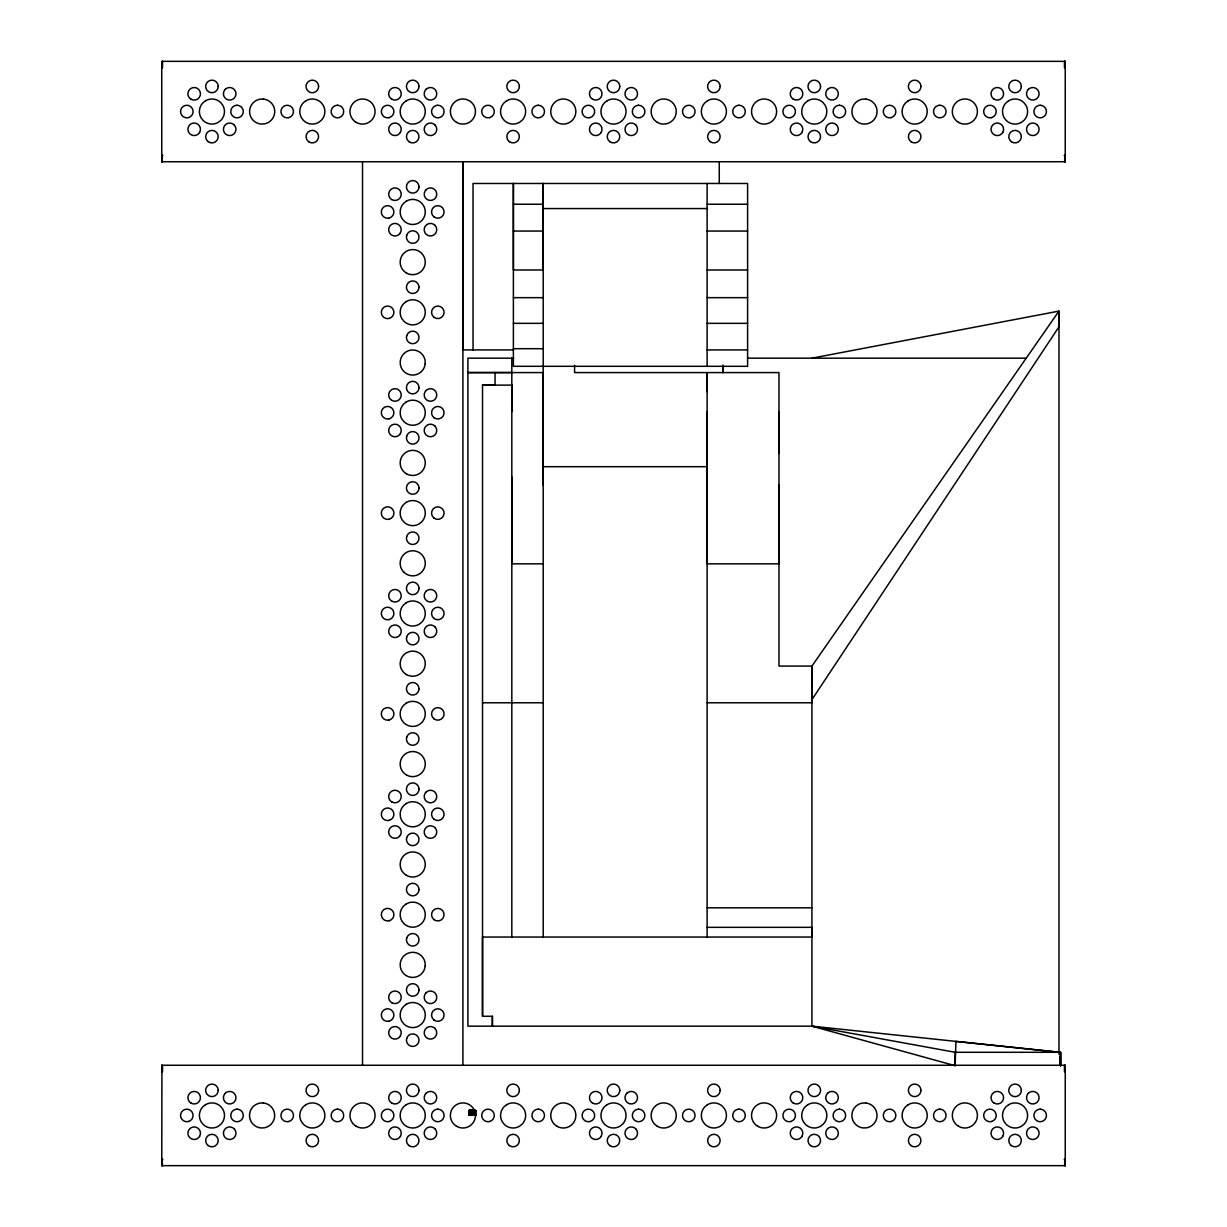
<?xml version="1.0" encoding="UTF-8"?>
<svg xmlns="http://www.w3.org/2000/svg" width="1227" height="1227" viewBox="0 0 1227 1227"><rect width="100%" height="100%" fill="white"/><g stroke="black" fill="none" stroke-linecap="round" stroke-linejoin="round"><path stroke-width="1.5" d="M492.395 1016.278L492.395 1026.155L492.395 1016.278L482.518 1016.278L482.518 937.045L811.921 937.045L811.921 927.336L707.12 927.336M511.828 384.665L511.828 563.837L543.208 563.837M543.193 485.079L543.208 372.579L467.901 372.579L511.828 372.548M707.12 411.705L707.12 563.837L778.976 563.837L778.976 485.094M707.12 373.146L707.12 391.612M778.976 453.423L778.976 411.705M1059.561 1057.321L1060.542 1065.696L1060.511 1052.291L955.971 1041.401L955.127 1065.696L811.921 1026.155L467.901 1026.155L467.901 358.161L513.607 358.161M1058.978 1054.192L1058.978 311.106L811.921 358.177M811.921 699.651L1058.978 326.796L1058.978 311.106L811.921 666.077L811.921 702.78L707.12 702.78M469.512 1112.751L475.785 1113.533L469.128 1113.901L475.785 1114.116L469.128 1114.545L475.785 1114.607L469.512 1114.99L469.512 1110.389L475.785 1110.818L469.128 1111.248L475.785 1111.386L469.512 1112.015L471.076 1112.751M469.128 1110.757L475.785 1110.512L469.128 1110.236L469.128 1115.297L475.785 1114.975L469.128 1114.806L475.785 1114.607L469.512 1114.653L475.785 1114.177L469.128 1113.533M474.22 1110.604L469.512 1110.849L475.785 1111.325L469.512 1111.371L471.076 1111.969L471.076 1113.533L469.512 1114.131L475.785 1114.177L469.128 1114.346L475.785 1114.116M475.785 1115.036L469.128 1115.021L475.785 1115.098L471.076 1114.729M469.128 1110.328L474.128 1110.266M469.512 1111.371L475.785 1111.723M475.785 1110.818L469.512 1110.849L474.22 1110.849M161.734 67.623L162.547 67.623L162.547 61.35M1065.251 67.623L1064.453 67.623L1064.453 61.35M161.734 155.461L162.762 155.461M1064.238 155.461L1065.235 155.461M161.688 161.734L1065.312 161.734M513.392 204.234L543.208 204.234M707.12 204.234L747.611 204.234M543.208 208.559L707.12 208.559M513.392 231.059L543.208 231.059M707.12 231.059L747.611 231.059M707.12 269.986L747.611 269.986M513.392 297.655L543.208 297.655M707.12 297.655L747.611 297.655M513.392 323.345L543.208 323.345M707.12 323.345L747.611 323.345M513.392 348.698L543.208 348.698M513.392 349.925L463.192 349.925L463.192 161.734M707.12 349.925L747.611 349.925M747.458 358.177L1026.232 358.177M511.828 385.109L482.518 385.125L495.064 385.109L495.064 372.563M543.193 466.689L707.12 466.689M482.518 702.78L543.208 702.78M707.12 907.811L811.921 907.811M574.573 365.37L574.573 372.579L778.976 372.579L778.976 666.077L811.921 666.077L811.921 1026.155L955.143 1052.291L1060.527 1052.291L1060.527 1065.696L1060.527 1052.291M161.734 1065.266L1065.251 1065.266L1065.251 1165.65M161.734 1071.539L162.547 1071.539L162.547 1065.266M1065.251 1071.539L1064.453 1071.539L1064.453 1065.266M469.128 1110.481L475.785 1110.45M469.128 1111.156L475.785 1111.156M469.128 1112.183L475.785 1112.183M469.128 1112.751L475.785 1112.751M469.128 1113.15L471.076 1113.15M469.128 1113.318L475.785 1113.272M469.512 1113.763L475.785 1113.763M469.128 1113.855L475.785 1113.855M469.512 1114.591L475.785 1114.591M469.128 1114.806L475.785 1114.868M161.734 1159.377L162.762 1159.377M1064.238 1159.377L1065.235 1159.377M161.688 1165.65L1065.312 1165.65M469.128 1112.352L471.076 1112.352L469.512 1112.015M811.921 1026.155L1057.107 1052.091M1065.235 161.734L1065.251 61.35L161.734 61.35L161.765 161.734M1065.067 61.35L1065.067 67.623M1065.021 155.461L1065.021 161.734M1065.067 1065.266L1065.067 1071.539M1065.021 1159.377L1065.021 1165.65M1064.806 61.35L1064.806 67.623M1064.699 155.461L1064.699 161.734M1064.806 1065.266L1064.806 1071.539M1064.699 1159.377L1064.699 1165.65M955.127 1052.291L955.127 1065.696M719.267 161.734L719.267 183.467M707.12 183.467L707.12 366.306M707.12 372.579L707.12 937.045M543.208 937.045L543.208 183.467L543.208 269.986L513.392 269.986L513.392 183.467L513.392 366.306L747.611 366.306L747.611 183.467L473.039 183.467L473.039 349.925M511.812 358.161L511.828 411.705M511.828 477.058L511.828 937.045M482.518 384.772L482.518 1016.278M462.916 161.688L462.916 1065.312M362.517 161.734L362.517 1065.266M162.317 155.461L162.317 161.734M162.317 1159.377L162.317 1165.65M162.194 61.35L162.194 67.623M161.979 155.461L161.979 161.734M162.194 1065.266L162.194 1071.539M161.979 1159.377L161.979 1165.65M161.933 1065.266L161.765 1165.65M722.81 365.37L722.81 372.579L722.81 365.37M218.207 86.442L217.992 88.068A6.273 6.273 0 0 1 205.875 88.068L205.661 86.442A6.273 6.273 0 0 1 211.934 80.169A6.273 6.273 0 0 1 218.207 86.442M318.606 86.442L318.391 88.068A6.273 6.273 0 0 1 306.259 88.068L306.044 86.442A6.273 6.273 0 0 1 312.318 80.169A6.273 6.273 0 0 1 318.606 86.442M218.207 1090.358L217.992 1091.984A6.273 6.273 0 0 1 205.875 1091.984L205.661 1090.358A6.273 6.273 0 0 1 211.934 1084.085A6.273 6.273 0 0 1 218.207 1090.358M418.99 86.442L418.775 88.068A6.273 6.273 0 0 1 406.658 88.068L406.444 86.442A6.273 6.273 0 0 1 412.717 80.169A6.273 6.273 0 0 1 418.99 86.442M406.658 235.415L406.444 237.041A6.273 6.273 0 0 0 412.717 243.314A6.273 6.273 0 0 0 418.99 237.041L418.775 235.415A6.273 6.273 0 0 0 406.658 235.415M418.99 186.841L418.775 188.467A6.273 6.273 0 0 1 406.658 188.467L406.444 186.841A6.273 6.273 0 0 1 412.717 180.568A6.273 6.273 0 0 1 418.99 186.841M406.658 335.799L406.444 337.425A6.273 6.273 0 0 0 412.717 343.698A6.273 6.273 0 0 0 418.99 337.425L418.775 335.799A6.273 6.273 0 0 0 406.658 335.799M418.99 287.225L418.775 288.851A6.273 6.273 0 0 1 406.658 288.851L406.444 287.225A6.273 6.273 0 0 1 412.717 280.952A6.273 6.273 0 0 1 418.99 287.225M318.606 1090.358L318.391 1091.984A6.273 6.273 0 0 1 306.259 1091.984L306.044 1090.358A6.273 6.273 0 0 1 312.318 1084.085A6.273 6.273 0 0 1 318.606 1090.358M406.658 436.198L406.444 437.809A6.273 6.273 0 0 0 412.717 444.097A6.273 6.273 0 0 0 418.99 437.809L418.775 436.198A6.273 6.273 0 0 0 406.658 436.198M418.99 387.625L418.775 389.25A6.273 6.273 0 0 1 406.658 389.25L406.444 387.625A6.273 6.273 0 0 1 412.717 381.352A6.273 6.273 0 0 1 418.99 387.625M406.658 536.582L406.444 538.208A6.273 6.273 0 0 0 412.717 544.481A6.273 6.273 0 0 0 418.99 538.208L418.775 536.582A6.273 6.273 0 0 0 406.658 536.582M418.99 488.009L418.775 489.634A6.273 6.273 0 0 1 406.658 489.634L406.444 488.009A6.273 6.273 0 0 1 412.717 481.736A6.273 6.273 0 0 1 418.99 488.009M406.658 636.966L406.444 638.592A6.273 6.273 0 0 0 412.717 644.865A6.273 6.273 0 0 0 418.99 638.592L418.775 636.966A6.273 6.273 0 0 0 406.658 636.966M418.99 588.408L418.775 590.034A6.273 6.273 0 0 1 406.658 590.034L406.444 588.408A6.273 6.273 0 0 1 412.717 582.135A6.273 6.273 0 0 1 418.99 588.408M406.658 737.366L406.444 738.991A6.273 6.273 0 0 0 412.717 745.264A6.273 6.273 0 0 0 418.99 738.991L418.775 737.366A6.273 6.273 0 0 0 406.658 737.366M418.99 688.792L418.775 690.418A6.273 6.273 0 0 1 406.658 690.418L406.444 688.792A6.273 6.273 0 0 1 412.717 682.519A6.273 6.273 0 0 1 418.99 688.792M406.658 837.75L406.444 839.375A6.273 6.273 0 0 0 412.717 845.648A6.273 6.273 0 0 0 418.99 839.375L418.775 837.75A6.273 6.273 0 0 0 406.658 837.75M418.99 789.191L418.775 790.802A6.273 6.273 0 0 1 406.658 790.802L406.444 789.191A6.273 6.273 0 0 1 412.717 782.903A6.273 6.273 0 0 1 418.99 789.191M406.658 938.149L406.444 939.775A6.273 6.273 0 0 0 412.717 946.048A6.273 6.273 0 0 0 418.99 939.775L418.775 938.149A6.273 6.273 0 0 0 406.658 938.149M519.374 86.442L519.159 88.068A6.273 6.273 0 0 1 507.042 88.068L506.828 86.442A6.273 6.273 0 0 1 513.101 80.169A6.273 6.273 0 0 1 519.374 86.442M418.99 889.575L418.775 891.201A6.273 6.273 0 0 1 406.658 891.201L406.444 889.575A6.273 6.273 0 0 1 412.717 883.302A6.273 6.273 0 0 1 418.99 889.575M406.658 1038.533L406.444 1040.159A6.273 6.273 0 0 0 412.717 1046.432A6.273 6.273 0 0 0 418.99 1040.159L418.775 1038.533A6.273 6.273 0 0 0 406.658 1038.533M418.99 989.959L418.775 991.585A6.273 6.273 0 0 1 406.658 991.585L406.444 989.959A6.273 6.273 0 0 1 412.717 983.686A6.273 6.273 0 0 1 418.99 989.959M418.99 1090.358L418.775 1091.984A6.273 6.273 0 0 1 406.658 1091.984L406.444 1090.358A6.273 6.273 0 0 1 412.717 1084.085A6.273 6.273 0 0 1 418.99 1090.358M619.773 86.442L619.558 88.068A6.273 6.273 0 0 1 607.442 88.068L607.227 86.442A6.273 6.273 0 0 1 613.5 80.169A6.273 6.273 0 0 1 619.773 86.442M519.374 1090.358L519.159 1091.984A6.273 6.273 0 0 1 507.042 1091.984L506.828 1090.358A6.273 6.273 0 0 1 513.101 1084.085A6.273 6.273 0 0 1 519.374 1090.358M720.157 86.442L719.942 88.068A6.273 6.273 0 0 1 707.826 88.068L707.611 86.442A6.273 6.273 0 0 1 713.884 80.169A6.273 6.273 0 0 1 720.157 86.442M619.773 1090.358L619.558 1091.984A6.273 6.273 0 0 1 607.442 1091.984L607.227 1090.358A6.273 6.273 0 0 1 613.5 1084.085A6.273 6.273 0 0 1 619.773 1090.358M820.556 86.442L820.342 88.068A6.273 6.273 0 0 1 808.225 88.068L808.01 86.442A6.273 6.273 0 0 1 814.283 80.169A6.273 6.273 0 0 1 820.556 86.442M720.157 1090.358L719.942 1091.984A6.273 6.273 0 0 1 707.826 1091.984L707.611 1090.358A6.273 6.273 0 0 1 713.884 1084.085A6.273 6.273 0 0 1 720.157 1090.358M920.94 86.442L920.725 88.068A6.273 6.273 0 0 1 908.609 88.068L908.394 86.442A6.273 6.273 0 0 1 914.667 80.169A6.273 6.273 0 0 1 920.94 86.442M820.556 1090.358L820.342 1091.984A6.273 6.273 0 0 1 808.225 1091.984L808.01 1090.358A6.273 6.273 0 0 1 814.283 1084.085A6.273 6.273 0 0 1 820.556 1090.358M1021.339 86.442L1021.125 88.068A6.273 6.273 0 0 1 1008.993 88.068L1008.793 86.442A6.273 6.273 0 0 1 1015.066 80.169A6.273 6.273 0 0 1 1021.339 86.442M920.94 1090.358L920.725 1091.984A6.273 6.273 0 0 1 908.609 1091.984L908.394 1090.358A6.273 6.273 0 0 1 914.667 1084.085A6.273 6.273 0 0 1 920.94 1090.358M1021.339 1090.358L1021.125 1091.984A6.273 6.273 0 0 1 1008.993 1091.984L1008.793 1090.358A6.273 6.273 0 0 1 1015.066 1084.085A6.273 6.273 0 0 1 1021.339 1090.358M225.247 89.356L224.25 90.66A6.273 6.273 0 0 0 232.823 99.234L234.112 98.237A6.273 6.273 0 0 0 234.112 89.356A6.273 6.273 0 0 0 225.247 89.356M199.618 132.424L198.621 133.728A6.273 6.273 0 0 1 189.756 133.728A6.273 6.273 0 0 1 189.756 124.863L191.044 123.866A6.273 6.273 0 0 1 199.618 132.424M426.03 89.356L425.033 90.66A6.273 6.273 0 0 0 433.606 99.234L434.895 98.237A6.273 6.273 0 0 0 434.895 89.356A6.273 6.273 0 0 0 426.03 89.356M400.401 132.424L399.404 133.728A6.273 6.273 0 0 1 390.539 133.728A6.273 6.273 0 0 1 390.539 124.863L391.827 123.866A6.273 6.273 0 0 1 400.401 132.424M426.03 189.756L425.033 191.059A6.273 6.273 0 0 0 433.606 199.618L434.895 198.621A6.273 6.273 0 0 0 434.895 189.756A6.273 6.273 0 0 0 426.03 189.756M400.401 232.823L399.404 234.127A6.273 6.273 0 0 1 390.539 234.127A6.273 6.273 0 0 1 390.539 225.247L391.827 224.25A6.273 6.273 0 0 1 400.401 232.823M626.813 89.356L625.816 90.66A6.273 6.273 0 0 0 634.374 99.234L635.678 98.237A6.273 6.273 0 0 0 635.678 89.356A6.273 6.273 0 0 0 626.813 89.356M601.184 132.424L600.187 133.728A6.273 6.273 0 0 1 591.307 133.728A6.273 6.273 0 0 1 591.307 124.863L592.61 123.866A6.273 6.273 0 0 1 601.184 132.424M426.03 390.539L425.033 391.827A6.273 6.273 0 0 0 433.606 400.401L434.895 399.404A6.273 6.273 0 0 0 434.895 390.539A6.273 6.273 0 0 0 426.03 390.539M400.401 433.606L399.404 434.895A6.273 6.273 0 0 1 390.539 434.895A6.273 6.273 0 0 1 390.539 426.03L391.827 425.033A6.273 6.273 0 0 1 400.401 433.606M426.03 591.322L425.033 592.61A6.273 6.273 0 0 0 433.606 601.184L434.895 600.187A6.273 6.273 0 0 0 434.895 591.322A6.273 6.273 0 0 0 426.03 591.322M400.401 634.39L399.404 635.678A6.273 6.273 0 0 1 390.539 635.678A6.273 6.273 0 0 1 390.539 626.813L391.827 625.816A6.273 6.273 0 0 1 400.401 634.39M827.596 89.356L826.584 90.66A6.273 6.273 0 0 0 835.158 99.234L836.461 98.237A6.273 6.273 0 0 0 836.461 89.356A6.273 6.273 0 0 0 827.596 89.356M801.967 132.424L800.97 133.728A6.273 6.273 0 0 1 792.09 133.728A6.273 6.273 0 0 1 792.09 124.863L793.394 123.866A6.273 6.273 0 0 1 801.967 132.424M426.03 792.105L425.033 793.394A6.273 6.273 0 0 0 433.606 801.967L434.895 800.97A6.273 6.273 0 0 0 434.895 792.105A6.273 6.273 0 0 0 426.03 792.105M400.401 835.173L399.404 836.461A6.273 6.273 0 0 1 390.539 836.461A6.273 6.273 0 0 1 390.539 827.596L391.827 826.599A6.273 6.273 0 0 1 400.401 835.173M225.247 1093.272L224.25 1094.576A6.273 6.273 0 0 0 232.823 1103.134L234.112 1102.137A6.273 6.273 0 0 0 234.112 1093.272A6.273 6.273 0 0 0 225.247 1093.272M199.618 1136.34L198.621 1137.644A6.273 6.273 0 0 1 189.756 1137.644A6.273 6.273 0 0 1 189.756 1128.763L191.044 1127.766A6.273 6.273 0 0 1 199.618 1136.34M1028.364 89.356L1027.367 90.66A6.273 6.273 0 0 0 1035.941 99.234L1037.244 98.237A6.273 6.273 0 0 0 1037.244 89.356A6.273 6.273 0 0 0 1028.364 89.356M1002.75 132.424L1001.753 133.728A6.273 6.273 0 0 1 992.873 133.728A6.273 6.273 0 0 1 992.873 124.863L994.177 123.866A6.273 6.273 0 0 1 1002.75 132.424M426.03 992.873L425.033 994.177A6.273 6.273 0 0 0 433.606 1002.75L434.895 1001.753A6.273 6.273 0 0 0 434.895 992.873A6.273 6.273 0 0 0 426.03 992.873M400.401 1035.941L399.404 1037.244A6.273 6.273 0 0 1 390.539 1037.244A6.273 6.273 0 0 1 390.539 1028.379L391.827 1027.382A6.273 6.273 0 0 1 400.401 1035.941M426.03 1093.272L425.033 1094.576A6.273 6.273 0 0 0 433.606 1103.134L434.895 1102.137A6.273 6.273 0 0 0 434.895 1093.272A6.273 6.273 0 0 0 426.03 1093.272M400.401 1136.34L399.404 1137.644A6.273 6.273 0 0 1 390.539 1137.644A6.273 6.273 0 0 1 390.539 1128.763L391.827 1127.766A6.273 6.273 0 0 1 400.401 1136.34M626.813 1093.272L625.816 1094.576A6.273 6.273 0 0 0 634.374 1103.134L635.678 1102.137A6.273 6.273 0 0 0 635.678 1093.272A6.273 6.273 0 0 0 626.813 1093.272M601.184 1136.34L600.187 1137.644A6.273 6.273 0 0 1 591.307 1137.644A6.273 6.273 0 0 1 591.307 1128.763L592.61 1127.766A6.273 6.273 0 0 1 601.184 1136.34M827.596 1093.272L826.584 1094.576A6.273 6.273 0 0 0 835.158 1103.134L836.461 1102.137A6.273 6.273 0 0 0 836.461 1093.272A6.273 6.273 0 0 0 827.596 1093.272M801.967 1136.34L800.97 1137.644A6.273 6.273 0 0 1 792.09 1137.644A6.273 6.273 0 0 1 792.09 1128.763L793.394 1127.766A6.273 6.273 0 0 1 801.967 1136.34M1028.364 1093.272L1027.367 1094.576A6.273 6.273 0 0 0 1035.941 1103.134L1037.244 1102.137A6.273 6.273 0 0 0 1037.244 1093.272A6.273 6.273 0 0 0 1028.364 1093.272M1002.75 1136.34L1001.753 1137.644A6.273 6.273 0 0 1 992.873 1137.644A6.273 6.273 0 0 1 992.873 1128.763L994.177 1127.766A6.273 6.273 0 0 1 1002.75 1136.34M205.507 100.767L202.93 102.792A12.546 12.546 0 0 0 201.151 117.976L203.191 120.537A12.546 12.546 0 0 0 218.36 122.317L220.937 120.292A12.546 12.546 0 0 0 222.716 105.123L220.676 102.547A12.546 12.546 0 0 0 205.507 100.767M305.891 100.767L303.33 102.792A12.546 12.546 0 0 0 301.551 117.976L303.575 120.537A12.546 12.546 0 0 0 318.759 122.317L321.321 120.292A12.546 12.546 0 0 0 323.1 105.123L321.075 102.547A12.546 12.546 0 0 0 305.891 100.767M406.29 100.767L403.714 102.792A12.546 12.546 0 0 0 401.935 117.976L403.974 120.537A12.546 12.546 0 0 0 419.143 122.317L421.72 120.292A12.546 12.546 0 0 0 423.499 105.123L421.459 102.547A12.546 12.546 0 0 0 406.29 100.767M506.674 100.767L504.113 102.792A12.546 12.546 0 0 0 502.334 117.976L504.358 120.537A12.546 12.546 0 0 0 519.527 122.317L522.104 120.292A12.546 12.546 0 0 0 523.883 105.123L521.858 102.547A12.546 12.546 0 0 0 506.674 100.767M406.29 201.167L403.714 203.191A12.546 12.546 0 0 0 401.935 218.36L403.974 220.937A12.546 12.546 0 0 0 419.143 222.716L421.72 220.676A12.546 12.546 0 0 0 423.499 205.507L421.459 202.93A12.546 12.546 0 0 0 406.29 201.167M607.074 100.767L604.497 102.792A12.546 12.546 0 0 0 602.718 117.976L604.758 120.537A12.546 12.546 0 0 0 619.926 122.317L622.503 120.292A12.546 12.546 0 0 0 624.267 105.123L622.242 102.547A12.546 12.546 0 0 0 607.074 100.767M406.29 301.551L403.714 303.575A12.546 12.546 0 0 0 401.935 318.759L403.974 321.321A12.546 12.546 0 0 0 419.143 323.1L421.72 321.075A12.546 12.546 0 0 0 423.499 305.906L421.459 303.33A12.546 12.546 0 0 0 406.29 301.551M707.458 100.767L704.896 102.792A12.546 12.546 0 0 0 703.117 117.976L705.142 120.537A12.546 12.546 0 0 0 720.31 122.317L722.887 120.292A12.546 12.546 0 0 0 724.666 105.123L722.626 102.547A12.546 12.546 0 0 0 707.458 100.767M406.29 401.935L403.714 403.974A12.546 12.546 0 0 0 401.935 419.143L403.974 421.72A12.546 12.546 0 0 0 419.143 423.499L421.72 421.459A12.546 12.546 0 0 0 423.499 406.29L421.459 403.714A12.546 12.546 0 0 0 406.29 401.935M807.857 100.767L805.28 102.792A12.546 12.546 0 0 0 803.501 117.976L805.526 120.537A12.546 12.546 0 0 0 820.71 122.317L823.271 120.292A12.546 12.546 0 0 0 825.05 105.123L823.026 102.547A12.546 12.546 0 0 0 807.857 100.767M908.241 100.767L905.664 102.792A12.546 12.546 0 0 0 903.885 117.976L905.925 120.537A12.546 12.546 0 0 0 921.094 122.317L923.67 120.292A12.546 12.546 0 0 0 925.449 105.123L923.41 102.547A12.546 12.546 0 0 0 908.241 100.767M406.29 502.334L403.714 504.358A12.546 12.546 0 0 0 401.935 519.542L403.974 522.104A12.546 12.546 0 0 0 419.143 523.883L421.72 521.858A12.546 12.546 0 0 0 423.499 506.674L421.459 504.113A12.546 12.546 0 0 0 406.29 502.334M1008.625 100.767L1006.063 102.792A12.546 12.546 0 0 0 1004.284 117.976L1006.309 120.537A12.546 12.546 0 0 0 1021.493 122.317L1024.054 120.292A12.546 12.546 0 0 0 1025.833 105.123L1023.809 102.547A12.546 12.546 0 0 0 1008.625 100.767M406.29 602.718L403.714 604.758A12.546 12.546 0 0 0 401.935 619.926L403.974 622.503A12.546 12.546 0 0 0 419.143 624.282L421.72 622.242A12.546 12.546 0 0 0 423.499 607.074L421.459 604.497A12.546 12.546 0 0 0 406.29 602.718M406.29 703.117L403.714 705.142A12.546 12.546 0 0 0 401.935 720.326L403.974 722.887A12.546 12.546 0 0 0 419.143 724.666L421.72 722.642A12.546 12.546 0 0 0 423.499 707.458L421.459 704.896A12.546 12.546 0 0 0 406.29 703.117M406.29 803.501L403.714 805.541A12.546 12.546 0 0 0 401.935 820.71L403.974 823.286A12.546 12.546 0 0 0 419.143 825.065L421.72 823.026A12.546 12.546 0 0 0 423.499 807.857L421.459 805.28A12.546 12.546 0 0 0 406.29 803.501M406.29 903.9L403.714 905.925A12.546 12.546 0 0 0 401.935 921.094L403.974 923.67A12.546 12.546 0 0 0 419.143 925.449L421.72 923.425A12.546 12.546 0 0 0 423.499 908.241L421.459 905.679A12.546 12.546 0 0 0 406.29 903.9M205.507 1104.683L202.93 1106.708A12.546 12.546 0 0 0 201.151 1121.877L203.191 1124.453A12.546 12.546 0 0 0 218.36 1126.233L220.937 1124.208A12.546 12.546 0 0 0 222.716 1109.024L220.676 1106.463A12.546 12.546 0 0 0 205.507 1104.683M406.29 1004.284L403.714 1006.324A12.546 12.546 0 0 0 401.935 1021.493L403.974 1024.07A12.546 12.546 0 0 0 419.143 1025.833L421.72 1023.809A12.546 12.546 0 0 0 423.499 1008.64L421.459 1006.063A12.546 12.546 0 0 0 406.29 1004.284M305.891 1104.683L303.33 1106.708A12.546 12.546 0 0 0 301.551 1121.877L303.575 1124.453A12.546 12.546 0 0 0 318.759 1126.233L321.321 1124.208A12.546 12.546 0 0 0 323.1 1109.024L321.075 1106.463A12.546 12.546 0 0 0 305.891 1104.683M406.29 1104.683L403.714 1106.708A12.546 12.546 0 0 0 401.935 1121.877L403.974 1124.453A12.546 12.546 0 0 0 419.143 1126.233L421.72 1124.208A12.546 12.546 0 0 0 423.499 1109.024L421.459 1106.463A12.546 12.546 0 0 0 406.29 1104.683M506.674 1104.683L504.113 1106.708A12.546 12.546 0 0 0 502.334 1121.877L504.358 1124.453A12.546 12.546 0 0 0 519.527 1126.233L522.104 1124.208A12.546 12.546 0 0 0 523.883 1109.024L521.858 1106.463A12.546 12.546 0 0 0 506.674 1104.683M607.074 1104.683L604.497 1106.708A12.546 12.546 0 0 0 602.718 1121.877L604.758 1124.453A12.546 12.546 0 0 0 619.926 1126.233L622.503 1124.208A12.546 12.546 0 0 0 624.267 1109.024L622.242 1106.463A12.546 12.546 0 0 0 607.074 1104.683M707.458 1104.683L704.896 1106.708A12.546 12.546 0 0 0 703.117 1121.877L705.142 1124.453A12.546 12.546 0 0 0 720.31 1126.233L722.887 1124.208A12.546 12.546 0 0 0 724.666 1109.024L722.626 1106.463A12.546 12.546 0 0 0 707.458 1104.683M807.857 1104.683L805.28 1106.708A12.546 12.546 0 0 0 803.501 1121.877L805.526 1124.453A12.546 12.546 0 0 0 820.71 1126.233L823.271 1124.208A12.546 12.546 0 0 0 825.05 1109.024L823.026 1106.463A12.546 12.546 0 0 0 807.857 1104.683M908.241 1104.683L905.664 1106.708A12.546 12.546 0 0 0 903.885 1121.877L905.925 1124.453A12.546 12.546 0 0 0 921.094 1126.233L923.67 1124.208A12.546 12.546 0 0 0 925.449 1109.024L923.41 1106.463A12.546 12.546 0 0 0 908.241 1104.683M1008.625 1104.683L1006.063 1106.708A12.546 12.546 0 0 0 1004.284 1121.877L1006.309 1124.453A12.546 12.546 0 0 0 1021.493 1126.233L1024.054 1124.208A12.546 12.546 0 0 0 1025.833 1109.024L1023.809 1106.463A12.546 12.546 0 0 0 1008.625 1104.683M237.026 105.277L235.4 105.491A6.273 6.273 0 0 0 235.4 117.608L237.026 117.823A6.273 6.273 0 0 0 243.299 111.55A6.273 6.273 0 0 0 237.026 105.277M188.452 117.608L186.841 117.823A6.273 6.273 0 0 1 180.568 111.55A6.273 6.273 0 0 1 186.841 105.277L188.452 105.491A6.273 6.273 0 0 1 188.452 117.608M337.425 105.277L335.799 105.491A6.273 6.273 0 0 0 335.799 117.608L337.425 117.823A6.273 6.273 0 0 0 343.698 111.55A6.273 6.273 0 0 0 337.425 105.277M288.851 117.608L287.225 117.823A6.273 6.273 0 0 1 280.952 111.55A6.273 6.273 0 0 1 287.225 105.277L288.851 105.491A6.273 6.273 0 0 1 288.851 117.608M437.809 105.277L436.183 105.491A6.273 6.273 0 0 0 436.183 117.608L437.809 117.823A6.273 6.273 0 0 0 444.082 111.55A6.273 6.273 0 0 0 437.809 105.277M389.235 117.608L387.625 117.823A6.273 6.273 0 0 1 381.336 111.55A6.273 6.273 0 0 1 387.625 105.277L389.235 105.491A6.273 6.273 0 0 1 389.235 117.608M538.208 105.277L536.582 105.491A6.273 6.273 0 0 0 536.582 117.608L538.208 117.823A6.273 6.273 0 0 0 544.481 111.55A6.273 6.273 0 0 0 538.208 105.277M489.634 117.608L488.009 117.823A6.273 6.273 0 0 1 481.736 111.55A6.273 6.273 0 0 1 488.009 105.277L489.634 105.491A6.273 6.273 0 0 1 489.634 117.608M638.592 105.277L636.966 105.491A6.273 6.273 0 0 0 636.966 117.608L638.592 117.823A6.273 6.273 0 0 0 644.865 111.55A6.273 6.273 0 0 0 638.592 105.277M590.018 117.608L588.393 117.823A6.273 6.273 0 0 1 582.119 111.55A6.273 6.273 0 0 1 588.393 105.277L590.018 105.491A6.273 6.273 0 0 1 590.018 117.608M738.991 105.277L737.366 105.491A6.273 6.273 0 0 0 737.366 117.608L738.991 117.823A6.273 6.273 0 0 0 745.264 111.55A6.273 6.273 0 0 0 738.991 105.277M690.418 117.608L688.792 117.823A6.273 6.273 0 0 1 682.519 111.55A6.273 6.273 0 0 1 688.792 105.277L690.418 105.491A6.273 6.273 0 0 1 690.418 117.608M839.375 105.277L837.75 105.491A6.273 6.273 0 0 0 837.75 117.608L839.375 117.823A6.273 6.273 0 0 0 845.648 111.55A6.273 6.273 0 0 0 839.375 105.277M790.802 117.608L789.176 117.823A6.273 6.273 0 0 1 782.903 111.55A6.273 6.273 0 0 1 789.176 105.277L790.802 105.491A6.273 6.273 0 0 1 790.802 117.608M939.775 105.277L938.149 105.491A6.273 6.273 0 0 0 938.149 117.608L939.775 117.823A6.273 6.273 0 0 0 946.048 111.55A6.273 6.273 0 0 0 939.775 105.277M891.201 117.608L889.575 117.823A6.273 6.273 0 0 1 883.302 111.55A6.273 6.273 0 0 1 889.575 105.277L891.201 105.491A6.273 6.273 0 0 1 891.201 117.608M1040.159 105.277L1038.533 105.491A6.273 6.273 0 0 0 1038.533 117.608L1040.159 117.823A6.273 6.273 0 0 0 1046.432 111.55A6.273 6.273 0 0 0 1040.159 105.277M991.585 117.608L989.959 117.823A6.273 6.273 0 0 1 983.686 111.55A6.273 6.273 0 0 1 989.959 105.277L991.585 105.491A6.273 6.273 0 0 1 991.585 117.608M389.235 217.992L387.625 218.207A6.273 6.273 0 0 1 381.336 211.934A6.273 6.273 0 0 1 387.625 205.661L389.235 205.875A6.273 6.273 0 0 1 389.235 217.992M389.235 318.391L387.625 318.606A6.273 6.273 0 0 1 381.336 312.333A6.273 6.273 0 0 1 387.625 306.06L389.235 306.259A6.273 6.273 0 0 1 389.235 318.391M389.235 418.775L387.625 418.99A6.273 6.273 0 0 1 381.336 412.717A6.273 6.273 0 0 1 387.625 406.444L389.235 406.658A6.273 6.273 0 0 1 389.235 418.775M389.235 519.174L387.625 519.389A6.273 6.273 0 0 1 381.336 513.116A6.273 6.273 0 0 1 387.625 506.828L389.235 507.042A6.273 6.273 0 0 1 389.235 519.174M389.235 619.558L387.625 619.773A6.273 6.273 0 0 1 381.336 613.5A6.273 6.273 0 0 1 387.625 607.227L389.235 607.442A6.273 6.273 0 0 1 389.235 619.558M389.235 719.958L387.625 720.172A6.273 6.273 0 0 1 381.336 713.884A6.273 6.273 0 0 1 387.625 707.611L389.235 707.826A6.273 6.273 0 0 1 389.235 719.958M389.235 820.342L387.625 820.556A6.273 6.273 0 0 1 381.336 814.283A6.273 6.273 0 0 1 387.625 808.01L389.235 808.225A6.273 6.273 0 0 1 389.235 820.342M389.235 920.741L387.625 920.94A6.273 6.273 0 0 1 381.336 914.667A6.273 6.273 0 0 1 387.625 908.394L389.235 908.609A6.273 6.273 0 0 1 389.235 920.741M389.235 1021.125L387.625 1021.339A6.273 6.273 0 0 1 381.336 1015.066A6.273 6.273 0 0 1 387.625 1008.793L389.235 1009.008A6.273 6.273 0 0 1 389.235 1021.125M237.026 1109.177L235.4 1109.392A6.273 6.273 0 0 0 235.4 1121.509L237.026 1121.723A6.273 6.273 0 0 0 243.299 1115.45A6.273 6.273 0 0 0 237.026 1109.177M188.452 1121.509L186.841 1121.723A6.273 6.273 0 0 1 180.568 1115.45A6.273 6.273 0 0 1 186.841 1109.177L188.452 1109.392A6.273 6.273 0 0 1 188.452 1121.509M337.425 1109.177L335.799 1109.392A6.273 6.273 0 0 0 335.799 1121.509L337.425 1121.723A6.273 6.273 0 0 0 343.698 1115.45A6.273 6.273 0 0 0 337.425 1109.177M288.851 1121.509L287.225 1121.723A6.273 6.273 0 0 1 280.952 1115.45A6.273 6.273 0 0 1 287.225 1109.177L288.851 1109.392A6.273 6.273 0 0 1 288.851 1121.509M437.809 1109.177L436.183 1109.392A6.273 6.273 0 0 0 436.183 1121.509L437.809 1121.723A6.273 6.273 0 0 0 444.082 1115.45A6.273 6.273 0 0 0 437.809 1109.177M389.235 1121.509L387.625 1121.723A6.273 6.273 0 0 1 381.336 1115.45A6.273 6.273 0 0 1 387.625 1109.177L389.235 1109.392A6.273 6.273 0 0 1 389.235 1121.509M538.208 1109.177L536.582 1109.392A6.273 6.273 0 0 0 536.582 1121.509L538.208 1121.723A6.273 6.273 0 0 0 544.481 1115.45A6.273 6.273 0 0 0 538.208 1109.177M489.634 1121.509L488.009 1121.723A6.273 6.273 0 0 1 481.736 1115.45A6.273 6.273 0 0 1 488.009 1109.177L489.634 1109.392A6.273 6.273 0 0 1 489.634 1121.509M638.592 1109.177L636.966 1109.392A6.273 6.273 0 0 0 636.966 1121.509L638.592 1121.723A6.273 6.273 0 0 0 644.865 1115.45A6.273 6.273 0 0 0 638.592 1109.177M590.018 1121.509L588.393 1121.723A6.273 6.273 0 0 1 582.119 1115.45A6.273 6.273 0 0 1 588.393 1109.177L590.018 1109.392A6.273 6.273 0 0 1 590.018 1121.509M738.991 1109.177L737.366 1109.392A6.273 6.273 0 0 0 737.366 1121.509L738.991 1121.723A6.273 6.273 0 0 0 745.264 1115.45A6.273 6.273 0 0 0 738.991 1109.177M690.418 1121.509L688.792 1121.723A6.273 6.273 0 0 1 682.519 1115.45A6.273 6.273 0 0 1 688.792 1109.177L690.418 1109.392A6.273 6.273 0 0 1 690.418 1121.509M839.375 1109.177L837.75 1109.392A6.273 6.273 0 0 0 837.75 1121.509L839.375 1121.723A6.273 6.273 0 0 0 845.648 1115.45A6.273 6.273 0 0 0 839.375 1109.177M790.802 1121.509L789.176 1121.723A6.273 6.273 0 0 1 782.903 1115.45A6.273 6.273 0 0 1 789.176 1109.177L790.802 1109.392A6.273 6.273 0 0 1 790.802 1121.509M939.775 1109.177L938.149 1109.392A6.273 6.273 0 0 0 938.149 1121.509L939.775 1121.723A6.273 6.273 0 0 0 946.048 1115.45A6.273 6.273 0 0 0 939.775 1109.177M891.201 1121.509L889.575 1121.723A6.273 6.273 0 0 1 883.302 1115.45A6.273 6.273 0 0 1 889.575 1109.177L891.201 1109.392A6.273 6.273 0 0 1 891.201 1121.509M1040.159 1109.177L1038.533 1109.392A6.273 6.273 0 0 0 1038.533 1121.509L1040.159 1121.723A6.273 6.273 0 0 0 1046.432 1115.45A6.273 6.273 0 0 0 1040.159 1109.177M991.585 1121.509L989.959 1121.723A6.273 6.273 0 0 1 983.686 1115.45A6.273 6.273 0 0 1 989.959 1109.177L991.585 1109.392A6.273 6.273 0 0 1 991.585 1121.509M263.345 99.05L260.078 99.172A12.546 12.546 0 0 0 260.906 124.034L264.173 123.927A12.546 12.546 0 0 0 263.345 99.05M865.695 99.05L862.428 99.172A12.546 12.546 0 0 0 863.256 124.034L866.523 123.927A12.546 12.546 0 0 0 865.695 99.05M263.345 1102.966L260.078 1103.073A12.546 12.546 0 0 0 260.906 1127.95L264.173 1127.828A12.546 12.546 0 0 0 263.345 1102.966M865.695 1102.966L862.428 1103.073A12.546 12.546 0 0 0 863.256 1127.95L866.523 1127.828A12.546 12.546 0 0 0 865.695 1102.966M475.785 1115.22L469.128 1115.297L475.785 1115.22M474.22 1110.496L469.512 1110.512L474.22 1110.512M1037.244 124.863L1035.941 123.866A6.273 6.273 0 0 0 1027.367 132.424L1028.364 133.728A6.273 6.273 0 0 0 1037.244 133.728A6.273 6.273 0 0 0 1037.244 124.863M994.177 99.234L992.873 98.237A6.273 6.273 0 0 1 992.873 89.356A6.273 6.273 0 0 1 1001.753 89.356L1002.75 90.66A6.273 6.273 0 0 1 994.177 99.234M836.461 124.863L835.158 123.866A6.273 6.273 0 0 0 826.584 132.424L827.596 133.728A6.273 6.273 0 0 0 836.461 133.728A6.273 6.273 0 0 0 836.461 124.863M793.394 99.234L792.09 98.237A6.273 6.273 0 0 1 792.09 89.356A6.273 6.273 0 0 1 800.97 89.356L801.967 90.66A6.273 6.273 0 0 1 793.394 99.234M635.678 124.863L634.374 123.866A6.273 6.273 0 0 0 625.816 132.424L626.813 133.728A6.273 6.273 0 0 0 635.678 133.728A6.273 6.273 0 0 0 635.678 124.863M592.61 99.234L591.307 98.237A6.273 6.273 0 0 1 591.307 89.356A6.273 6.273 0 0 1 600.187 89.356L601.184 90.66A6.273 6.273 0 0 1 592.61 99.234M434.895 124.863L433.606 123.866A6.273 6.273 0 0 0 425.033 132.424L426.03 133.728A6.273 6.273 0 0 0 434.895 133.728A6.273 6.273 0 0 0 434.895 124.863M391.827 99.234L390.539 98.237A6.273 6.273 0 0 1 390.539 89.356A6.273 6.273 0 0 1 399.404 89.356L400.401 90.66A6.273 6.273 0 0 1 391.827 99.234M434.895 225.247L433.606 224.25A6.273 6.273 0 0 0 425.033 232.823L426.03 234.127A6.273 6.273 0 0 0 434.895 234.127A6.273 6.273 0 0 0 434.895 225.247M391.827 199.618L390.539 198.621A6.273 6.273 0 0 1 390.539 189.756A6.273 6.273 0 0 1 399.404 189.756L400.401 191.059A6.273 6.273 0 0 1 391.827 199.618M234.112 124.863L232.823 123.866A6.273 6.273 0 0 0 224.25 132.424L225.247 133.728A6.273 6.273 0 0 0 234.112 133.728A6.273 6.273 0 0 0 234.112 124.863M191.044 99.234L189.756 98.237A6.273 6.273 0 0 1 189.756 89.356A6.273 6.273 0 0 1 198.621 89.356L199.618 90.66A6.273 6.273 0 0 1 191.044 99.234M434.895 426.03L433.606 425.033A6.273 6.273 0 0 0 425.033 433.606L426.03 434.895A6.273 6.273 0 0 0 434.895 434.895A6.273 6.273 0 0 0 434.895 426.03M391.827 400.401L390.539 399.404A6.273 6.273 0 0 1 390.539 390.539A6.273 6.273 0 0 1 399.404 390.539L400.401 391.827A6.273 6.273 0 0 1 391.827 400.401M434.895 626.813L433.606 625.816A6.273 6.273 0 0 0 425.033 634.39L426.03 635.678A6.273 6.273 0 0 0 434.895 635.678A6.273 6.273 0 0 0 434.895 626.813M391.827 601.184L390.539 600.187A6.273 6.273 0 0 1 390.539 591.322A6.273 6.273 0 0 1 399.404 591.322L400.401 592.61A6.273 6.273 0 0 1 391.827 601.184M1037.244 1128.763L1035.941 1127.766A6.273 6.273 0 0 0 1027.367 1136.34L1028.364 1137.644A6.273 6.273 0 0 0 1037.244 1137.644A6.273 6.273 0 0 0 1037.244 1128.763M994.177 1103.134L992.873 1102.137A6.273 6.273 0 0 1 992.873 1093.272A6.273 6.273 0 0 1 1001.753 1093.272L1002.75 1094.576A6.273 6.273 0 0 1 994.177 1103.134M836.461 1128.763L835.158 1127.766A6.273 6.273 0 0 0 826.584 1136.34L827.596 1137.644A6.273 6.273 0 0 0 836.461 1137.644A6.273 6.273 0 0 0 836.461 1128.763M434.895 827.596L433.606 826.599A6.273 6.273 0 0 0 425.033 835.173L426.03 836.461A6.273 6.273 0 0 0 434.895 836.461A6.273 6.273 0 0 0 434.895 827.596M793.394 1103.134L792.09 1102.137A6.273 6.273 0 0 1 792.09 1093.272A6.273 6.273 0 0 1 800.97 1093.272L801.967 1094.576A6.273 6.273 0 0 1 793.394 1103.134M391.827 801.967L390.539 800.97A6.273 6.273 0 0 1 390.539 792.105A6.273 6.273 0 0 1 399.404 792.105L400.401 793.394A6.273 6.273 0 0 1 391.827 801.967M635.678 1128.763L634.374 1127.766A6.273 6.273 0 0 0 625.816 1136.34L626.813 1137.644A6.273 6.273 0 0 0 635.678 1137.644A6.273 6.273 0 0 0 635.678 1128.763M592.61 1103.134L591.307 1102.137A6.273 6.273 0 0 1 591.307 1093.272A6.273 6.273 0 0 1 600.187 1093.272L601.184 1094.576A6.273 6.273 0 0 1 592.61 1103.134M434.895 1028.379L433.606 1027.382A6.273 6.273 0 0 0 425.033 1035.941L426.03 1037.244A6.273 6.273 0 0 0 434.895 1037.244A6.273 6.273 0 0 0 434.895 1028.379M391.827 1002.75L390.539 1001.753A6.273 6.273 0 0 1 390.539 992.873A6.273 6.273 0 0 1 399.404 992.873L400.401 994.177A6.273 6.273 0 0 1 391.827 1002.75M434.895 1128.763L433.606 1127.766A6.273 6.273 0 0 0 425.033 1136.34L426.03 1137.644A6.273 6.273 0 0 0 434.895 1137.644A6.273 6.273 0 0 0 434.895 1128.763M391.827 1103.134L390.539 1102.137A6.273 6.273 0 0 1 390.539 1093.272A6.273 6.273 0 0 1 399.404 1093.272L400.401 1094.576A6.273 6.273 0 0 1 391.827 1103.134M234.112 1128.763L232.823 1127.766A6.273 6.273 0 0 0 224.25 1136.34L225.247 1137.644A6.273 6.273 0 0 0 234.112 1137.644A6.273 6.273 0 0 0 234.112 1128.763M191.044 1103.134L189.756 1102.137A6.273 6.273 0 0 1 189.756 1093.272A6.273 6.273 0 0 1 198.621 1093.272L199.618 1094.576A6.273 6.273 0 0 1 191.044 1103.134M425.202 363.744L425.094 360.477A12.546 12.546 0 0 0 400.232 361.305L400.339 364.572A12.546 12.546 0 0 0 425.202 363.744M425.202 966.094L425.094 962.812A12.546 12.546 0 0 0 400.232 963.64L400.339 966.922A12.546 12.546 0 0 0 425.202 966.094M657.411 122.409A12.546 12.546 0 0 0 676.246 111.55A12.546 12.546 0 0 0 657.411 100.675A12.546 12.546 0 0 0 657.411 122.409M509.328 141.642A6.273 6.273 0 0 0 519.328 137.424A6.273 6.273 0 0 0 510.662 130.86A6.273 6.273 0 0 0 509.328 141.642M208.145 141.642A6.273 6.273 0 0 0 218.161 137.424A6.273 6.273 0 0 0 209.495 130.86A6.273 6.273 0 0 0 208.145 141.642M356.244 122.409A12.546 12.546 0 0 0 375.063 111.55A12.546 12.546 0 0 0 356.244 100.675A12.546 12.546 0 0 0 356.244 122.409M609.712 141.642A6.273 6.273 0 0 0 619.727 137.424A6.273 6.273 0 0 0 611.046 130.86A6.273 6.273 0 0 0 609.712 141.642M408.928 141.642A6.273 6.273 0 0 0 418.944 137.424A6.273 6.273 0 0 0 410.278 130.86A6.273 6.273 0 0 0 408.928 141.642M308.544 141.642A6.273 6.273 0 0 0 318.545 137.424A6.273 6.273 0 0 0 309.879 130.86A6.273 6.273 0 0 0 308.544 141.642M456.643 122.409A12.546 12.546 0 0 0 475.462 111.55A12.546 12.546 0 0 0 456.643 100.675A12.546 12.546 0 0 0 456.643 122.409M757.811 122.409A12.546 12.546 0 0 0 776.63 111.55A12.546 12.546 0 0 0 757.811 100.675A12.546 12.546 0 0 0 757.811 122.409M557.027 122.409A12.546 12.546 0 0 0 575.846 111.55A12.546 12.546 0 0 0 557.027 100.675A12.546 12.546 0 0 0 557.027 122.409M810.495 141.642A6.273 6.273 0 0 0 820.51 137.424A6.273 6.273 0 0 0 811.829 130.86A6.273 6.273 0 0 0 810.495 141.642M958.594 122.409A12.546 12.546 0 0 0 977.413 111.55A12.546 12.546 0 0 0 958.594 100.675A12.546 12.546 0 0 0 958.594 122.409M1011.278 141.642A6.273 6.273 0 0 0 1021.293 137.424A6.273 6.273 0 0 0 1012.612 130.86A6.273 6.273 0 0 0 1011.278 141.642M710.111 141.642A6.273 6.273 0 0 0 720.111 137.424A6.273 6.273 0 0 0 711.445 130.86A6.273 6.273 0 0 0 710.111 141.642M910.894 141.642A6.273 6.273 0 0 0 920.894 137.424A6.273 6.273 0 0 0 912.228 130.86A6.273 6.273 0 0 0 910.894 141.642M657.411 1126.325A12.546 12.546 0 0 0 676.246 1115.45A12.546 12.546 0 0 0 657.411 1104.591A12.546 12.546 0 0 0 657.411 1126.325M509.328 1145.558A6.273 6.273 0 0 0 519.328 1141.325A6.273 6.273 0 0 0 510.662 1134.776A6.273 6.273 0 0 0 509.328 1145.558M208.145 1145.558A6.273 6.273 0 0 0 218.161 1141.325A6.273 6.273 0 0 0 209.495 1134.776A6.273 6.273 0 0 0 208.145 1145.558M356.244 1126.325A12.546 12.546 0 0 0 375.063 1115.45A12.546 12.546 0 0 0 356.244 1104.591A12.546 12.546 0 0 0 356.244 1126.325M609.712 1145.558A6.273 6.273 0 0 0 619.727 1141.325A6.273 6.273 0 0 0 611.046 1134.776A6.273 6.273 0 0 0 609.712 1145.558M408.928 1145.558A6.273 6.273 0 0 0 418.944 1141.325A6.273 6.273 0 0 0 410.278 1134.776A6.273 6.273 0 0 0 408.928 1145.558M308.544 1145.558A6.273 6.273 0 0 0 318.545 1141.325A6.273 6.273 0 0 0 309.879 1134.776A6.273 6.273 0 0 0 308.544 1145.558M456.643 1126.325A12.546 12.546 0 0 0 475.462 1115.45A12.546 12.546 0 0 0 456.643 1104.591A12.546 12.546 0 0 0 456.643 1126.325M757.811 1126.325A12.546 12.546 0 0 0 776.63 1115.45A12.546 12.546 0 0 0 757.811 1104.591A12.546 12.546 0 0 0 757.811 1126.325M557.027 1126.325A12.546 12.546 0 0 0 575.846 1115.45A12.546 12.546 0 0 0 557.027 1104.591A12.546 12.546 0 0 0 557.027 1126.325M810.495 1145.558A6.273 6.273 0 0 0 820.51 1141.325A6.273 6.273 0 0 0 811.829 1134.776A6.273 6.273 0 0 0 810.495 1145.558M958.594 1126.325A12.546 12.546 0 0 0 977.413 1115.45A12.546 12.546 0 0 0 958.594 1104.591A12.546 12.546 0 0 0 958.594 1126.325M1011.278 1145.558A6.273 6.273 0 0 0 1021.293 1141.325A6.273 6.273 0 0 0 1012.612 1134.776A6.273 6.273 0 0 0 1011.278 1145.558M710.111 1145.558A6.273 6.273 0 0 0 720.111 1141.325A6.273 6.273 0 0 0 711.445 1134.776A6.273 6.273 0 0 0 710.111 1145.558M910.894 1145.558A6.273 6.273 0 0 0 920.894 1141.325A6.273 6.273 0 0 0 912.228 1134.776A6.273 6.273 0 0 0 910.894 1145.558M403.836 572.181A12.546 12.546 0 0 0 424.833 566.552A12.546 12.546 0 0 0 409.465 551.184A12.546 12.546 0 0 0 403.836 572.181M434.036 718.899A6.273 6.273 0 0 0 444.036 714.666A6.273 6.273 0 0 0 435.37 708.117A6.273 6.273 0 0 0 434.036 718.899M434.036 1020.066A6.273 6.273 0 0 0 444.036 1015.833A6.273 6.273 0 0 0 435.37 1009.284A6.273 6.273 0 0 0 434.036 1020.066M406.444 875.342A12.546 12.546 0 0 0 425.263 864.483A12.546 12.546 0 0 0 406.444 853.609A12.546 12.546 0 0 0 406.444 875.342M434.036 618.5A6.273 6.273 0 0 0 444.036 614.267A6.273 6.273 0 0 0 435.37 607.718A6.273 6.273 0 0 0 434.036 618.5M434.036 819.283A6.273 6.273 0 0 0 444.036 815.05A6.273 6.273 0 0 0 435.37 808.501A6.273 6.273 0 0 0 434.036 819.283M434.036 919.683A6.273 6.273 0 0 0 444.036 915.449A6.273 6.273 0 0 0 435.37 908.9A6.273 6.273 0 0 0 434.036 919.683M406.444 774.958A12.546 12.546 0 0 0 425.263 764.084A12.546 12.546 0 0 0 406.444 753.225A12.546 12.546 0 0 0 406.444 774.958M406.444 473.775A12.546 12.546 0 0 0 425.263 462.916A12.546 12.546 0 0 0 406.444 452.042A12.546 12.546 0 0 0 406.444 473.775M406.444 674.559A12.546 12.546 0 0 0 425.263 663.7A12.546 12.546 0 0 0 406.444 652.825A12.546 12.546 0 0 0 406.444 674.559M434.036 417.717A6.273 6.273 0 0 0 444.036 413.499A6.273 6.273 0 0 0 435.37 406.935A6.273 6.273 0 0 0 434.036 417.717M406.444 272.992A12.546 12.546 0 0 0 425.263 262.133A12.546 12.546 0 0 0 406.444 251.259A12.546 12.546 0 0 0 406.444 272.992M434.036 216.949A6.273 6.273 0 0 0 444.036 212.716A6.273 6.273 0 0 0 435.37 206.151A6.273 6.273 0 0 0 434.036 216.949M434.036 518.116A6.273 6.273 0 0 0 444.036 513.883A6.273 6.273 0 0 0 435.37 507.334A6.273 6.273 0 0 0 434.036 518.116M434.036 317.333A6.273 6.273 0 0 0 444.036 313.1A6.273 6.273 0 0 0 435.37 306.551A6.273 6.273 0 0 0 434.036 317.333"/></g></svg>
